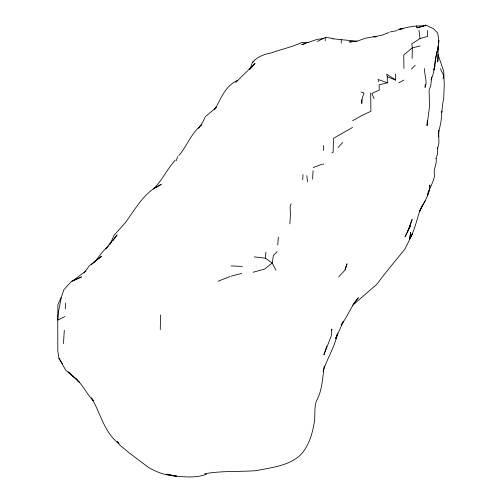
<?xml version="1.0" encoding="UTF-8"?>
<svg xmlns="http://www.w3.org/2000/svg" width="502" height="502" viewBox="0 0 502 502"><rect width="100%" height="100%" fill="white"/><g stroke="black" fill="none" stroke-linecap="round" stroke-linejoin="round"><path stroke-width="0.75" d="M438.572 136.952L438.704 130.602L438.936 143.265L437.512 148.724M325.214 40.869L325.283 37.556M323.602 150.562L323.702 145.448M409.726 238.946L410.605 232.495L409.726 238.946C414.313 230.7 416.428 221.344 419.339 212.377C422.948 203.285 429.938 195.284 429.856 184.924L429.543 186.374M160.596 314.955L160.251 329.594M424.661 68.523C424.008 74.955 427.811 80.985 425.031 87.442L425.213 84.418M436.175 158.588C437.073 164.543 432.793 169.569 434.676 175.556C433.282 182.734 429.041 188.777 427.472 195.805L428.589 190.729M65.26 308.887L65.524 302.976M438.139 54.624L437.8 61.771L438.315 45.381M312.633 179.189L313.041 170.705M323.106 164.662L323.15 163.765M302.719 179.741L302.976 174.552M427.296 120.605L427.02 125.738L429.517 106.593L429.103 90.153L430.697 85.723L431.739 77.007M63.49 343.632L64.3 330.234M289.874 223.873L290.457 214.36L290.081 206.786L291.122 203.812M412.098 58.389L412.318 47.828L411.803 43.881L419.998 38.547L427.629 36.414L427.34 30.503M277.757 244.957L278.334 237.126M438.008 54.473L443.774 71.51L444.251 85.033L443.724 98.223L442.532 104.667L440.976 121.791L438.679 132.446M438.522 43.241L438.804 40.386L437.675 33.069L433.565 28.746L425.84 25.1L417.206 27.805L416.403 25.978L408.063 27.164L399.642 29.21L401.198 29.022M275.918 270.308L272.191 263.017L265.32 258.185L265.947 252.167M443.109 78.72L443.511 75.162L440.392 68.718M437.844 48.707C434.745 58.897 435.51 70.092 431.017 79.868M438.02 47.194L438.196 45.682M438.453 43.41L438.804 40.386L438.648 44.596L437.499 51.731L438.102 47.521L437.575 49.767M332.914 38.949L332.977 38.579L329.274 37.845L325.277 37.531M324.273 366.002C322.485 377.956 322.384 390.286 316.354 401.167C313.819 408.49 315.645 416.196 314.057 423.675C312.602 431.657 310.55 439.595 306.471 446.68L306.358 446.874C297.008 465.203 274.023 466.979 256.114 470.669C238.914 471.943 221.514 470.625 204.439 473.838M85.861 271.024L72.068 281.271L81.55 276.884L71.579 281.333L63.917 289.66L61.275 297.372L58.351 312.721L57.749 320.1L57.83 351.074L58.922 358.246L65.837 370.351L77.157 379.732L70.393 373.846M437.449 148.862L437.669 147.776L437.543 154.014L435.887 158.726M437.217 51.26L435.447 58.734L434.004 70.035L434.989 65.756L434.023 68.718M331.508 330.711L331.885 329.212L331.238 336.001L323.878 354.876L326.808 346.33M441.578 112.473L441.967 111.074M341.122 324.976L343.519 321.211L335.819 338.379L337.564 333.548C334.683 346.826 327.36 358.372 323.037 371.116M176.346 160.546L177.582 156.593M308.686 42.607L301.897 42.4C292.195 47.094 281.528 49.177 271.387 52.873C264.303 54.185 256.993 56.826 252.299 62.562L250.987 66.521L249.544 69.163M336.396 337.037L335.894 338.543L337.564 333.548M345.043 269.568L347.045 263.77L345.106 269.982L338.674 276.909M217.184 105.056C222.122 95.65 226.785 85.189 237.139 80.659L236.254 81.807M205.123 117.104L202.927 121.848L198.579 128.412M61.275 297.372L57.881 304.689L57.749 320.1L64.934 316.549M422.377 205.538L419.421 211.436L421.749 206.517L425.42 200.668M109.963 244.455L114.023 235.363L125.174 222.888M214.549 109.48L216.902 105.633M409.745 238.048L412.726 233.33L404.744 249.368L387.306 270.628L376.707 284.364L352.674 305.31L358.328 297.705C351.268 305.95 347.566 316.335 341.165 325.026M125.381 222.587C135.665 208.594 144.601 191.695 161.236 184.385L155.363 187.943M214.994 108.878L216.243 107.008L214.505 109.323M84.041 273.05L89.394 265.69L101.391 256.371L93.679 262.697M112.969 240.64L117.079 234.93L105.953 248.785L111.777 241.431M175.292 160.094C167.103 169.105 162.052 180.569 153.342 189.022M235.871 82.297L255.035 63.453L249.858 69.307M105.953 248.785L106.543 248.038C100.507 252.763 97.495 260.256 91.257 264.679M178.731 155.607C187.271 145.925 191.256 132.597 201.98 124.803M338.041 147.525L342.766 142.493M277.229 251.515L273.408 255.505L272.191 263.017L264.598 269.078L253.096 272.241M411.395 69.1L415.217 65.204M425.84 25.1L425.075 25.847L416.403 25.978L417.187 27.817M205.525 116.527L215.383 108.15M252.299 62.562L253.987 61.294M331.791 152.953L333.108 152.162L333.541 138.282L352.561 127.439M352.63 120.725L361.886 115.498L370.909 111.287L370.664 93.033M398.764 82.886L403.796 80.088M317.283 41.478L325.02 37.612M397.797 29.856L399.473 29.097L403.087 28.727M218.094 281.252L230.073 276.464M389.069 32.417L381.953 35.209L373.758 36.809L376.048 36.79M313.198 167.517L322.102 164.229M231.064 276.169L241.726 273.421M305.241 43.693L301.74 44.578L317.327 39.332L323.501 38.585M206.617 474.202C196.96 477.904 186.656 477.076 176.578 476.203C166.771 475.683 157.327 472.577 148.837 467.688L129.792 453.325L119.42 444.81L117.512 441.697M417.206 27.805L423.644 26.198M395.482 73.976L395.658 80.063L386.691 74.145L387.243 76.75L387.387 82.805L379.073 84.819L379.28 90.059L371.882 93.435L374.078 98.618M420.048 45.989L412.318 47.828L403.746 55.013L403.972 68.441M390.38 31.877L397.132 30.603M376.356 36.771L373.488 36.784L365.701 38.152L357.355 41.076L349.31 42.005L356.941 41.17L341.435 39.689M231.108 265.928L242.259 266.405M333.171 38.779L341.015 39.671M254.257 256.867L265.32 258.185M361.032 92.073L364.013 92.995L362.281 97.953L361.791 103.494L361.534 99.616M387.387 82.805L378.094 79.46L378.633 81.638M387.243 76.75L395.658 80.063M69.27 372.861L68.14 371.882L79.379 382.279L77.126 380.07C83.57 386.044 87.066 394.434 93.259 400.671L91.816 398.193M117.7 441.741L118.93 443.624C103.763 432.159 100.789 413.096 91.308 397.779M58.922 358.246L62.424 363.712M418.969 30.283L419.998 38.547M306.81 175.549L307.525 181.831M341.234 39.645L341.272 43.103M412.111 219.562L408.019 230.87L405.064 236.818L410.441 225.643L408.019 230.87L412.111 219.562M176.215 476.134L166.237 474.189L176.578 476.203L176.215 476.134"/></g></svg>
